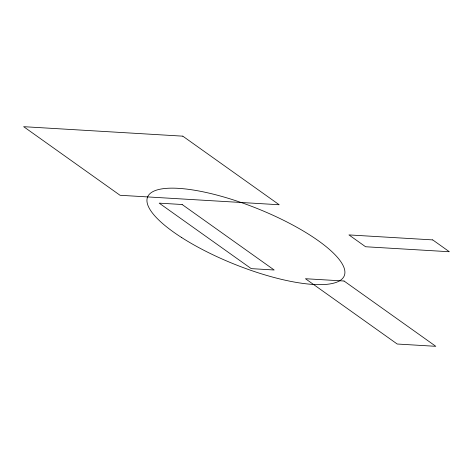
<?xml version="1.0" encoding="UTF-8"?>
<svg xmlns="http://www.w3.org/2000/svg" width="473" height="473" viewBox="0 0 473 473"><rect width="100%" height="100%" fill="white"/><g stroke="black" fill="none" stroke-linecap="round" stroke-linejoin="round"><path stroke-width="0.71" d="M182.797 136.159L23.65 126.681L120.047 195.278L279.194 204.75L182.797 136.159M182.129 204.507L159.2 203.142L251.24 268.634L274.169 270L182.129 204.507M432.712 239.9L348.944 234.915L365.588 246.752L449.35 251.737L432.712 239.9M344.042 281.015L305.452 278.721L397.219 344.019L435.81 346.319L344.042 281.015M181.792 237.641A105.928 30.083 21.8 0 0 343.292 277.55A105.928 30.083 21.8 0 0 212.702 194.013A105.928 30.083 21.8 0 0 181.792 237.641"/></g></svg>
